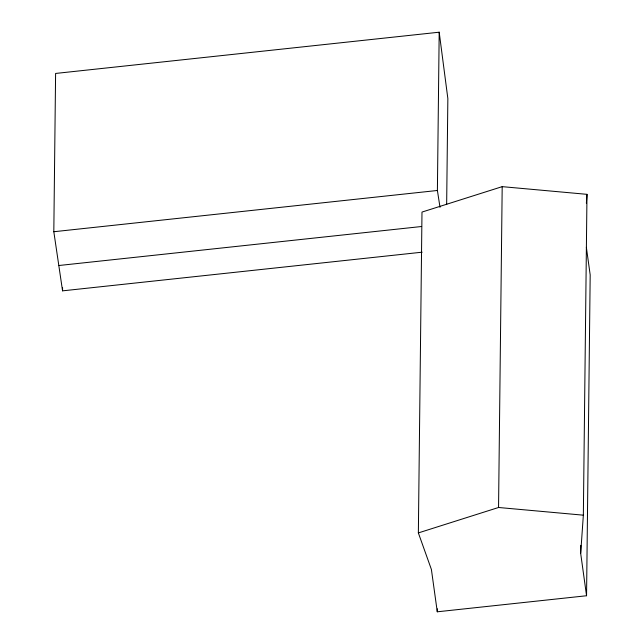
<?xml version="1.0" encoding="UTF-8"?>
<svg xmlns="http://www.w3.org/2000/svg" width="644" height="644" viewBox="0 0 644 644"><rect width="100%" height="100%" fill="white"/><g stroke="black" fill="none" stroke-linecap="round" stroke-linejoin="round"><path stroke-width="0.97" d="M422.166 252.182L62.557 290.847L53.814 231.727L55.601 73.448L439.192 32.2L447.854 98.556L446.654 204.591M62.557 290.847L62.589 287.852M418.359 532.918L421.989 212.077L502.191 186.647L586.99 194.335L583.351 515.176L580.679 553.405L586.555 595.748L437.276 611.8L431.399 569.457L418.359 532.918L498.553 507.488L583.351 515.176M440.013 207.36L437.397 190.479L439.192 32.2M437.276 611.8L437.316 608.781M498.553 507.488L502.191 186.647M580.679 553.405L580.767 545.355M586.555 595.748L590.186 274.908L586.362 247.336M586.37 203.158L586.99 194.335M53.814 231.727L437.397 190.479M59.039 265.489L421.643 226.503"/></g></svg>
